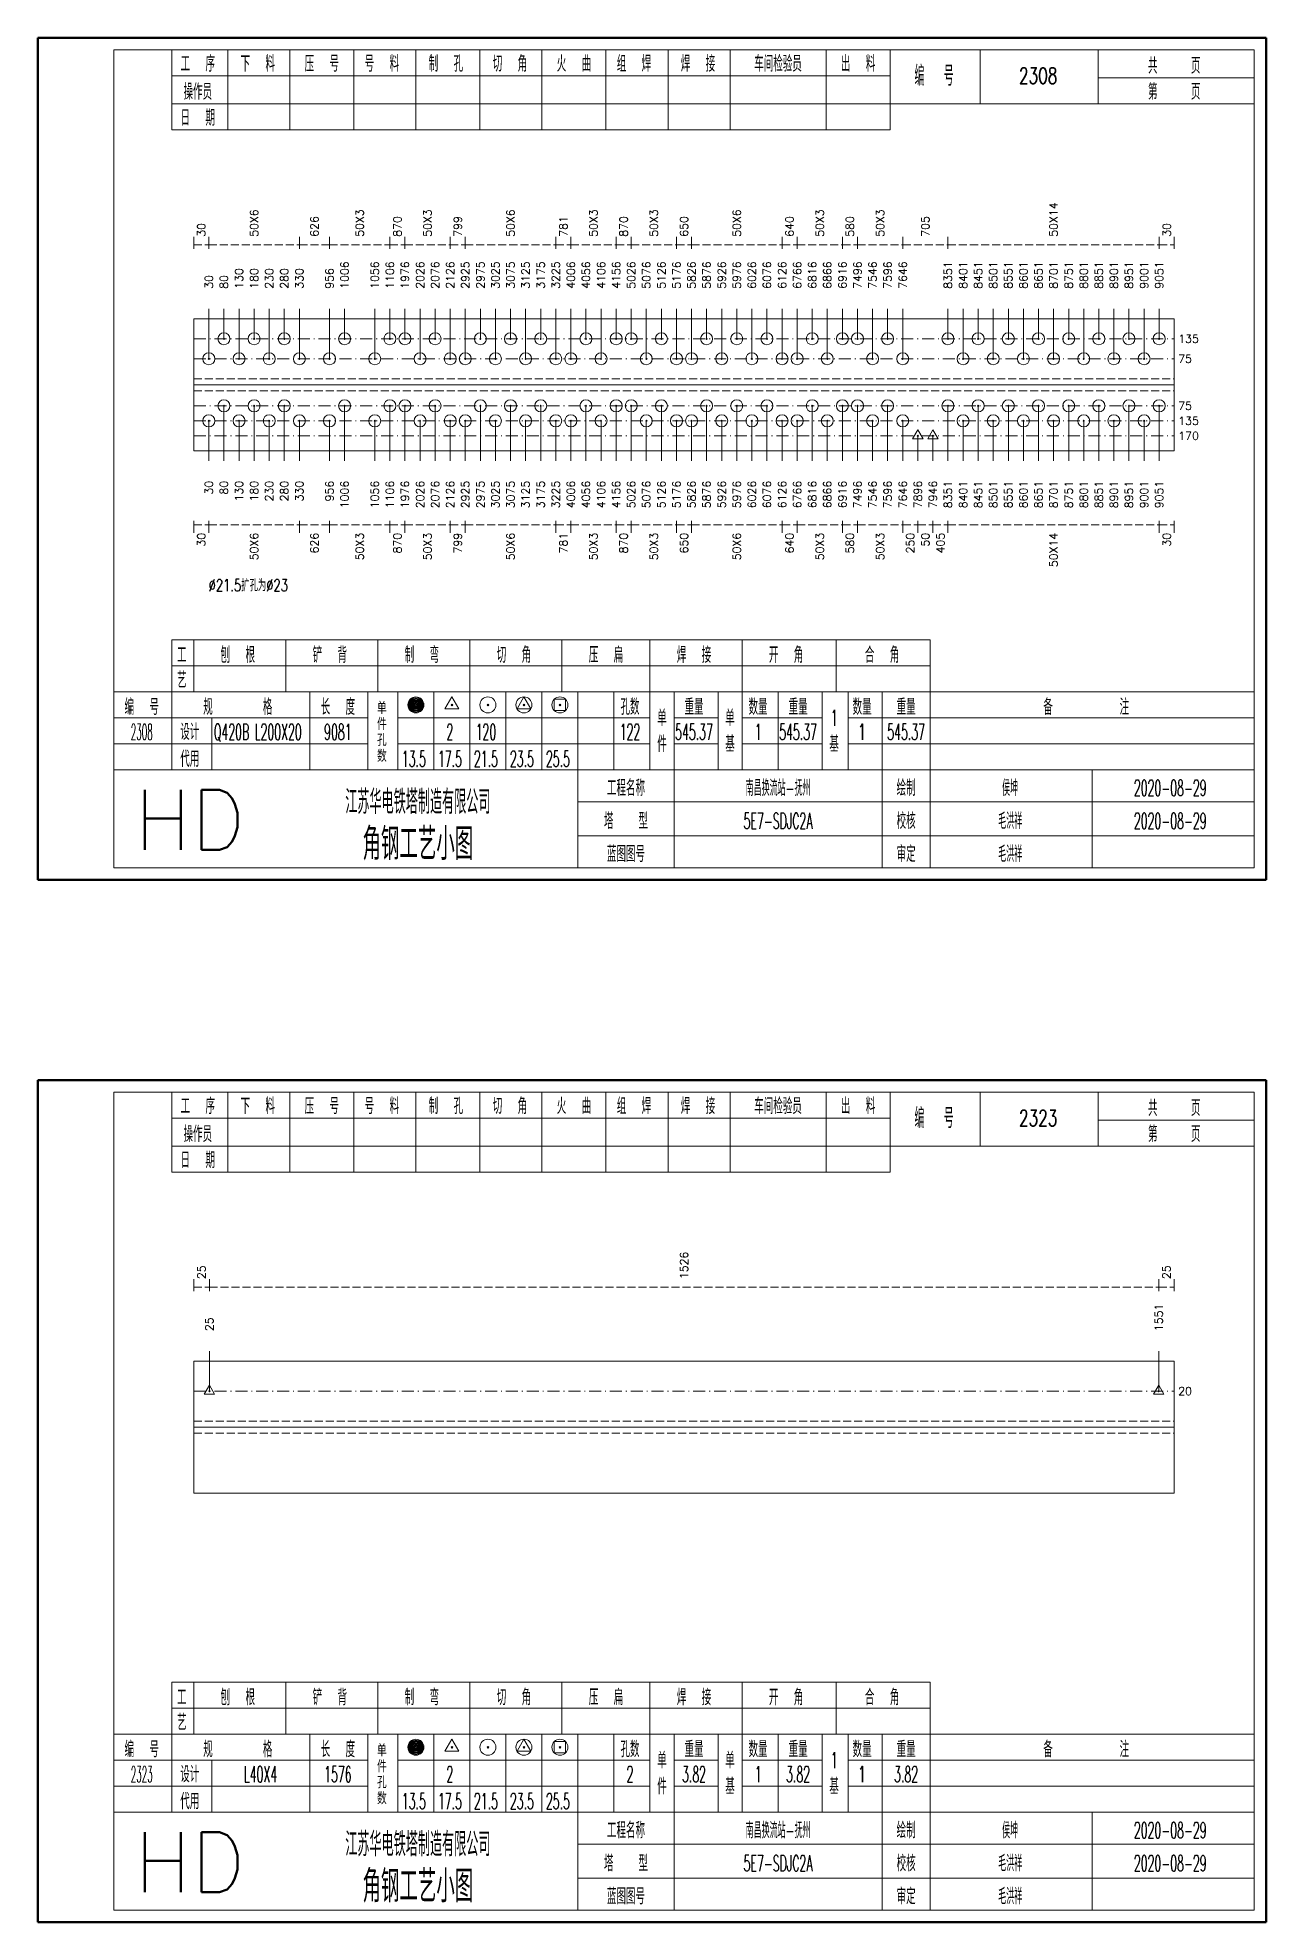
# Model space of a CAD drawing. Extents: x 0 to 5305, y 0 to 1513.
# Drawn here: x 1785 to 2092, y 260.5 to 731.5 of the extents above; entities that cross this region are included whole.
import ezdxf
from ezdxf.enums import TextEntityAlignment as Align

# ---------------------------------------------------------------- set-up
doc = ezdxf.new("R2010")
doc.units = 0
doc.header["$MEASUREMENT"] = 0
doc.linetypes.add('一点画线', pattern=[5.2, 3, -1, 0.2, -1])
doc.linetypes.add('虚线', pattern=[2.75, 2, -0.75])
doc.layers.get('0').update_dxf_attribs({"linetype": 'CONTINUOUS', "lineweight": 25})
doc.layers.add('1', color=7, linetype='CONTINUOUS', lineweight=25)
doc.layers.add('4', color=7, linetype='CONTINUOUS', lineweight=25)
doc.styles.get("Standard").update_dxf_attribs({"font": 'simplex.shx', "width": 0.7, "height": 3, "bigfont": 'gbhzfs.shx'})

msp = doc.modelspace()

# ---------------------------------------------------------------- linework, layer by layer
at = {"color": 8, "linetype": 'Continuous', "lineweight": 9}
for p, q in [((1824, 678.75), (1824, 681.75)), ((1827.77, 678.75), (1827.77, 681.75)), ((1827.77, 678.75), (1827.77, 681.75)), ((1850.38, 678.75), (1850.38, 681.75)), ((1850.38, 678.75), (1850.38, 681.75)), ((1857.92, 678.75), (1857.92, 681.75)), ((1857.92, 678.75), (1857.92, 681.75)), ((1873, 678.75), (1873, 681.75)), ((1873, 678.75), (1873, 681.75)), ((1876.77, 678.75), (1876.77, 681.75)), ((1876.77, 678.75), (1876.77, 681.75)), ((1888.08, 678.75), (1888.08, 681.75)), ((1888.08, 678.75), (1888.08, 681.75)), ((1891.85, 678.75), (1891.85, 681.75)), ((1891.85, 678.75), (1891.85, 681.75)), ((1914.46, 678.75), (1914.46, 681.75)), ((1914.46, 678.75), (1914.46, 681.75)), ((1918.23, 678.75), (1918.23, 681.75)), ((1918.23, 678.75), (1918.23, 681.75)), ((1929.54, 678.75), (1929.54, 681.75)), ((1929.54, 678.75), (1929.54, 681.75)), ((1933.31, 678.75), (1933.31, 681.75)), ((1933.31, 678.75), (1933.31, 681.75)), ((1944.62, 678.75), (1944.62, 681.75)), ((1944.62, 678.75), (1944.62, 681.75)), ((1948.38, 678.75), (1948.38, 681.75)), ((1948.38, 678.75), (1948.38, 681.75)), ((1971, 678.75), (1971, 681.75)), ((1971, 678.75), (1971, 681.75)), ((1974.77, 678.75), (1974.77, 681.75)), ((1974.77, 678.75), (1974.77, 681.75)), ((1986.08, 678.75), (1986.08, 681.75)), ((1986.08, 678.75), (1986.08, 681.75)), ((1989.85, 678.75), (1989.85, 681.75)), ((1989.85, 678.75), (1989.85, 681.75)), ((2001.15, 678.75), (2001.15, 681.75)), ((2001.15, 678.75), (2001.15, 681.75)), ((2012.46, 678.75), (2012.46, 681.75)), ((2012.46, 678.75), (2012.46, 681.75)), ((2065.23, 678.75), (2065.23, 681.75)), ((2065.23, 678.75), (2065.23, 681.75)), ((2069, 678.75), (2069, 681.75)), ((1824, 610.75), (1824, 607.75)), ((1827.77, 610.75), (1827.77, 607.75)), ((1827.77, 610.75), (1827.77, 607.75)), ((1850.38, 610.75), (1850.38, 607.75)), ((1850.38, 610.75), (1850.38, 607.75)), ((1857.92, 610.75), (1857.92, 607.75)), ((1857.92, 610.75), (1857.92, 607.75)), ((1873, 610.75), (1873, 607.75)), ((1873, 610.75), (1873, 607.75)), ((1876.77, 610.75), (1876.77, 607.75)), ((1876.77, 610.75), (1876.77, 607.75)), ((1888.08, 610.75), (1888.08, 607.75)), ((1888.08, 610.75), (1888.08, 607.75)), ((1891.85, 610.75), (1891.85, 607.75)), ((1891.85, 610.75), (1891.85, 607.75)), ((1914.46, 610.75), (1914.46, 607.75)), ((1914.46, 610.75), (1914.46, 607.75)), ((1918.23, 610.75), (1918.23, 607.75)), ((1918.23, 610.75), (1918.23, 607.75)), ((1929.54, 610.75), (1929.54, 607.75)), ((1929.54, 610.75), (1929.54, 607.75)), ((1933.31, 610.75), (1933.31, 607.75)), ((1933.31, 610.75), (1933.31, 607.75)), ((1944.62, 610.75), (1944.62, 607.75)), ((1944.62, 610.75), (1944.62, 607.75)), ((1948.38, 610.75), (1948.38, 607.75)), ((1948.38, 610.75), (1948.38, 607.75)), ((1971, 610.75), (1971, 607.75)), ((1971, 610.75), (1971, 607.75)), ((1974.77, 610.75), (1974.77, 607.75)), ((1974.77, 610.75), (1974.77, 607.75)), ((1986.08, 610.75), (1986.08, 607.75)), ((1986.08, 610.75), (1986.08, 607.75)), ((1989.85, 610.75), (1989.85, 607.75)), ((1989.85, 610.75), (1989.85, 607.75)), ((2001.15, 610.75), (2001.15, 607.75)), ((2001.15, 610.75), (2001.15, 607.75)), ((2004.92, 610.75), (2004.92, 607.75)), ((2004.92, 610.75), (2004.92, 607.75)), ((2008.69, 610.75), (2008.69, 607.75)), ((2008.69, 610.75), (2008.69, 607.75)), ((2012.46, 610.75), (2012.46, 607.75)), ((2012.46, 610.75), (2012.46, 607.75)), ((2065.23, 610.75), (2065.23, 607.75)), ((2065.23, 610.75), (2065.23, 607.75)), ((2069, 610.75), (2069, 607.75)), ((1824, 418.25), (1824, 421.25)), ((1827.89, 418.25), (1827.89, 421.25)), ((1827.89, 418.25), (1827.89, 421.25)), ((2065.11, 418.25), (2065.11, 421.25)), ((2065.11, 418.25), (2065.11, 421.25)), ((2069, 418.25), (2069, 421.25))]:
    msp.add_line(p, q, dxfattribs=at)
at = {"color": 8, "linetype": '虚线', "lineweight": 9}
for p, q in [((1824, 679.75), (1827.77, 679.75)), ((1827.77, 679.75), (1850.38, 679.75)), ((1850.38, 679.75), (1857.92, 679.75)), ((1857.92, 679.75), (1873, 679.75)), ((1873, 679.75), (1876.77, 679.75)), ((1876.77, 679.75), (1888.08, 679.75)), ((1888.08, 679.75), (1891.85, 679.75)), ((1891.85, 679.75), (1914.46, 679.75)), ((1914.46, 679.75), (1918.23, 679.75)), ((1918.23, 679.75), (1929.54, 679.75)), ((1929.54, 679.75), (1933.31, 679.75)), ((1933.31, 679.75), (1944.62, 679.75)), ((1944.62, 679.75), (1948.38, 679.75)), ((1948.38, 679.75), (1971, 679.75)), ((1971, 679.75), (1974.77, 679.75)), ((1974.77, 679.75), (1986.08, 679.75)), ((1986.08, 679.75), (1989.85, 679.75)), ((1989.85, 679.75), (2001.15, 679.75)), ((2001.15, 679.75), (2012.46, 679.75)), ((2012.46, 679.75), (2065.23, 679.75)), ((2065.23, 679.75), (2069, 679.75)), ((1824, 609.75), (1827.77, 609.75)), ((1827.77, 609.75), (1850.38, 609.75)), ((1850.38, 609.75), (1857.92, 609.75)), ((1857.92, 609.75), (1873, 609.75)), ((1873, 609.75), (1876.77, 609.75)), ((1876.77, 609.75), (1888.08, 609.75)), ((1888.08, 609.75), (1891.85, 609.75)), ((1891.85, 609.75), (1914.46, 609.75)), ((1914.46, 609.75), (1918.23, 609.75)), ((1918.23, 609.75), (1929.54, 609.75)), ((1929.54, 609.75), (1933.31, 609.75)), ((1933.31, 609.75), (1944.62, 609.75)), ((1944.62, 609.75), (1948.38, 609.75)), ((1948.38, 609.75), (1971, 609.75)), ((1971, 609.75), (1974.77, 609.75)), ((1974.77, 609.75), (1986.08, 609.75)), ((1986.08, 609.75), (1989.85, 609.75)), ((1989.85, 609.75), (2001.15, 609.75)), ((2001.15, 609.75), (2004.92, 609.75)), ((2004.92, 609.75), (2008.69, 609.75)), ((2008.69, 609.75), (2012.46, 609.75)), ((2012.46, 609.75), (2065.23, 609.75)), ((2065.23, 609.75), (2069, 609.75)), ((1824, 419.25), (1827.89, 419.25)), ((1827.89, 419.25), (2065.11, 419.25)), ((2065.11, 419.25), (2069, 419.25))]:
    msp.add_line(p, q, dxfattribs=at)
at = {"color": 7, "linetype": 'Continuous', "lineweight": 18}
for p, q in [((1824, 661.25), (1824, 628.25)), ((1824, 661.25), (2069, 661.25)), ((2069, 661.25), (2069, 628.25)), ((1824, 644.75), (2069, 644.75)), ((1824, 400.75), (1824, 367.75)), ((1824, 400.75), (2069, 400.75)), ((2069, 400.75), (2069, 367.75)), ((1824, 384.25), (2069, 384.25))]:
    msp.add_line(p, q, dxfattribs=at)
at = {"color": 7, "linetype": 'Continuous', "lineweight": 13}
for p, q in [((1827.77, 651.25), (1827.77, 663.75)), ((1831.54, 656.25), (1831.54, 663.75)), ((1835.31, 651.25), (1835.31, 663.75)), ((1839.08, 656.25), (1839.08, 663.75)), ((1842.85, 651.25), (1842.85, 663.75)), ((1846.62, 656.25), (1846.62, 663.75)), ((1850.38, 651.25), (1850.38, 663.75)), ((1857.92, 651.25), (1857.92, 663.75)), ((1861.69, 656.25), (1861.69, 663.75)), ((1869.23, 651.25), (1869.23, 663.75)), ((1873, 656.25), (1873, 663.75)), ((1876.77, 656.25), (1876.77, 663.75)), ((1880.54, 651.25), (1880.54, 663.75)), ((1884.31, 656.25), (1884.31, 663.75)), ((1888.08, 651.25), (1888.08, 663.75)), ((1891.85, 651.25), (1891.85, 663.75)), ((1895.62, 656.25), (1895.62, 663.75)), ((1899.38, 651.25), (1899.38, 663.75)), ((1903.15, 656.25), (1903.15, 663.75)), ((1906.92, 651.25), (1906.92, 663.75)), ((1910.69, 656.25), (1910.69, 663.75)), ((1914.46, 651.25), (1914.46, 663.75)), ((1918.23, 651.25), (1918.23, 663.75)), ((1922, 656.25), (1922, 663.75)), ((1925.77, 651.25), (1925.77, 663.75)), ((1929.54, 656.25), (1929.54, 663.75)), ((1933.31, 656.25), (1933.31, 663.75)), ((1937.08, 651.25), (1937.08, 663.75)), ((1940.85, 656.25), (1940.85, 663.75)), ((1944.62, 651.25), (1944.62, 663.75)), ((1948.38, 651.25), (1948.38, 663.75)), ((1952.15, 656.25), (1952.15, 663.75)), ((1955.92, 651.25), (1955.92, 663.75)), ((1959.69, 656.25), (1959.69, 663.75)), ((1963.46, 651.25), (1963.46, 663.75)), ((1967.23, 656.25), (1967.23, 663.75)), ((1971, 651.25), (1971, 663.75)), ((1974.77, 651.25), (1974.77, 663.75)), ((1978.54, 656.25), (1978.54, 663.75)), ((1982.31, 651.25), (1982.31, 663.75)), ((1986.08, 656.25), (1986.08, 663.75)), ((1989.85, 656.25), (1989.85, 663.75)), ((1993.62, 651.25), (1993.62, 663.75)), ((1997.38, 656.25), (1997.38, 663.75)), ((2001.15, 651.25), (2001.15, 663.75)), ((2012.46, 656.25), (2012.46, 663.75)), ((2016.23, 651.25), (2016.23, 663.75)), ((2020, 656.25), (2020, 663.75)), ((2023.77, 651.25), (2023.77, 663.75)), ((2027.54, 656.25), (2027.54, 663.75)), ((2031.31, 651.25), (2031.31, 663.75)), ((2035.08, 656.25), (2035.08, 663.75)), ((2038.85, 651.25), (2038.85, 663.75)), ((2042.62, 656.25), (2042.62, 663.75)), ((2046.38, 651.25), (2046.38, 663.75)), ((2050.15, 656.25), (2050.15, 663.75)), ((2053.92, 651.25), (2053.92, 663.75)), ((2057.69, 656.25), (2057.69, 663.75)), ((2061.46, 651.25), (2061.46, 663.75)), ((2065.23, 656.25), (2065.23, 663.75)), ((1831.39, 656.1), (1831.69, 656.4)), ((1831.69, 656.1), (1831.39, 656.4)), ((1838.93, 656.1), (1839.23, 656.4)), ((1839.23, 656.1), (1838.93, 656.4)), ((1846.47, 656.1), (1846.77, 656.4)), ((1846.77, 656.1), (1846.47, 656.4)), ((1861.54, 656.1), (1861.84, 656.4)), ((1861.84, 656.1), (1861.54, 656.4)), ((1872.85, 656.1), (1873.15, 656.4)), ((1873.15, 656.1), (1872.85, 656.4)), ((1876.62, 656.1), (1876.92, 656.4)), ((1876.92, 656.1), (1876.62, 656.4)), ((1884.16, 656.1), (1884.46, 656.4)), ((1884.46, 656.1), (1884.16, 656.4)), ((1895.47, 656.1), (1895.77, 656.4)), ((1895.77, 656.1), (1895.47, 656.4)), ((1903, 656.1), (1903.3, 656.4)), ((1903.3, 656.1), (1903, 656.4)), ((1910.54, 656.1), (1910.84, 656.4)), ((1910.84, 656.1), (1910.54, 656.4)), ((1921.85, 656.1), (1922.15, 656.4)), ((1922.15, 656.1), (1921.85, 656.4)), ((1929.39, 656.1), (1929.69, 656.4)), ((1929.69, 656.1), (1929.39, 656.4)), ((1933.16, 656.1), (1933.46, 656.4)), ((1933.46, 656.1), (1933.16, 656.4)), ((1940.7, 656.1), (1941, 656.4)), ((1941, 656.1), (1940.7, 656.4)), ((1952, 656.1), (1952.3, 656.4)), ((1952.3, 656.1), (1952, 656.4)), ((1959.54, 656.1), (1959.84, 656.4)), ((1959.84, 656.1), (1959.54, 656.4)), ((1967.08, 656.1), (1967.38, 656.4)), ((1967.38, 656.1), (1967.08, 656.4)), ((1978.39, 656.1), (1978.69, 656.4)), ((1978.69, 656.1), (1978.39, 656.4)), ((1985.93, 656.1), (1986.23, 656.4)), ((1986.23, 656.1), (1985.93, 656.4)), ((1989.7, 656.1), (1990, 656.4)), ((1990, 656.1), (1989.7, 656.4)), ((1997.23, 656.1), (1997.53, 656.4)), ((1997.53, 656.1), (1997.23, 656.4)), ((2012.31, 656.1), (2012.61, 656.4)), ((2012.61, 656.1), (2012.31, 656.4)), ((2019.85, 656.1), (2020.15, 656.4)), ((2020.15, 656.1), (2019.85, 656.4)), ((2027.39, 656.1), (2027.69, 656.4)), ((2027.69, 656.1), (2027.39, 656.4)), ((2034.93, 656.1), (2035.23, 656.4)), ((2035.23, 656.1), (2034.93, 656.4)), ((2042.47, 656.1), (2042.77, 656.4)), ((2042.77, 656.1), (2042.47, 656.4)), ((2050, 656.1), (2050.3, 656.4)), ((2050.3, 656.1), (2050, 656.4)), ((2057.54, 656.1), (2057.84, 656.4)), ((2057.84, 656.1), (2057.54, 656.4)), ((2065.08, 656.1), (2065.38, 656.4)), ((2065.38, 656.1), (2065.08, 656.4)), ((1827.62, 651.1), (1827.92, 651.4)), ((1827.92, 651.1), (1827.62, 651.4)), ((1835.16, 651.1), (1835.46, 651.4)), ((1835.46, 651.1), (1835.16, 651.4)), ((1842.7, 651.1), (1843, 651.4)), ((1843, 651.1), (1842.7, 651.4)), ((1850.23, 651.1), (1850.53, 651.4)), ((1850.53, 651.1), (1850.23, 651.4)), ((1857.77, 651.1), (1858.07, 651.4)), ((1858.07, 651.1), (1857.77, 651.4)), ((1869.08, 651.1), (1869.38, 651.4)), ((1869.38, 651.1), (1869.08, 651.4)), ((1880.39, 651.1), (1880.69, 651.4)), ((1880.69, 651.1), (1880.39, 651.4)), ((1887.93, 651.1), (1888.23, 651.4)), ((1888.23, 651.1), (1887.93, 651.4)), ((1891.7, 651.1), (1892, 651.4)), ((1892, 651.1), (1891.7, 651.4)), ((1899.23, 651.1), (1899.53, 651.4)), ((1899.53, 651.1), (1899.23, 651.4)), ((1906.77, 651.1), (1907.07, 651.4)), ((1907.07, 651.1), (1906.77, 651.4)), ((1914.31, 651.1), (1914.61, 651.4)), ((1914.61, 651.1), (1914.31, 651.4)), ((1918.08, 651.1), (1918.38, 651.4)), ((1918.38, 651.1), (1918.08, 651.4)), ((1925.62, 651.1), (1925.92, 651.4)), ((1925.92, 651.1), (1925.62, 651.4)), ((1936.93, 651.1), (1937.23, 651.4)), ((1937.23, 651.1), (1936.93, 651.4)), ((1944.47, 651.1), (1944.77, 651.4)), ((1944.77, 651.1), (1944.47, 651.4)), ((1948.23, 651.1), (1948.53, 651.4)), ((1948.53, 651.1), (1948.23, 651.4)), ((1955.77, 651.1), (1956.07, 651.4)), ((1956.07, 651.1), (1955.77, 651.4)), ((1963.31, 651.1), (1963.61, 651.4)), ((1963.61, 651.1), (1963.31, 651.4)), ((1970.85, 651.1), (1971.15, 651.4)), ((1971.15, 651.1), (1970.85, 651.4)), ((1974.62, 651.1), (1974.92, 651.4)), ((1974.92, 651.1), (1974.62, 651.4)), ((1982.16, 651.1), (1982.46, 651.4)), ((1982.46, 651.1), (1982.16, 651.4)), ((1993.47, 651.1), (1993.77, 651.4)), ((1993.77, 651.1), (1993.47, 651.4)), ((2001, 651.1), (2001.3, 651.4)), ((2001.3, 651.1), (2001, 651.4)), ((2016.08, 651.1), (2016.38, 651.4)), ((2016.38, 651.1), (2016.08, 651.4)), ((2023.62, 651.1), (2023.92, 651.4)), ((2023.92, 651.1), (2023.62, 651.4)), ((2031.16, 651.1), (2031.46, 651.4)), ((2031.46, 651.1), (2031.16, 651.4)), ((2038.7, 651.1), (2039, 651.4)), ((2039, 651.1), (2038.7, 651.4)), ((2046.23, 651.1), (2046.53, 651.4)), ((2046.53, 651.1), (2046.23, 651.4)), ((2053.77, 651.1), (2054.07, 651.4)), ((2054.07, 651.1), (2053.77, 651.4)), ((2061.31, 651.1), (2061.61, 651.4)), ((2061.61, 651.1), (2061.31, 651.4)), ((1831.54, 639.5), (1831.54, 625.75)), ((1839.08, 639.5), (1839.08, 625.75)), ((1846.62, 639.5), (1846.62, 625.75)), ((1861.69, 639.5), (1861.69, 625.75)), ((1873, 639.5), (1873, 625.75)), ((1876.77, 639.5), (1876.77, 625.75)), ((1884.31, 639.5), (1884.31, 625.75)), ((1895.62, 639.5), (1895.62, 625.75)), ((1903.15, 639.5), (1903.15, 625.75)), ((1910.69, 639.5), (1910.69, 625.75)), ((1922, 639.5), (1922, 625.75)), ((1929.54, 639.5), (1929.54, 625.75)), ((1933.31, 639.5), (1933.31, 625.75)), ((1940.85, 639.5), (1940.85, 625.75)), ((1952.15, 639.5), (1952.15, 625.75)), ((1959.69, 639.5), (1959.69, 625.75)), ((1967.23, 639.5), (1967.23, 625.75)), ((1978.54, 639.5), (1978.54, 625.75)), ((1986.08, 639.5), (1986.08, 625.75)), ((1989.85, 639.5), (1989.85, 625.75)), ((1997.38, 639.5), (1997.38, 625.75)), ((2012.46, 639.5), (2012.46, 625.75)), ((2020, 639.5), (2020, 625.75)), ((2027.54, 639.5), (2027.54, 625.75)), ((2035.08, 639.5), (2035.08, 625.75)), ((2042.62, 639.5), (2042.62, 625.75)), ((2050.15, 639.5), (2050.15, 625.75)), ((2057.69, 639.5), (2057.69, 625.75)), ((2065.23, 639.5), (2065.23, 625.75)), ((1827.77, 635.75), (1827.77, 625.75)), ((1835.31, 635.75), (1835.31, 625.75)), ((1842.85, 635.75), (1842.85, 625.75)), ((1850.38, 635.75), (1850.38, 625.75)), ((1857.92, 635.75), (1857.92, 625.75)), ((1869.23, 635.75), (1869.23, 625.75)), ((1880.54, 635.75), (1880.54, 625.75)), ((1888.08, 635.75), (1888.08, 625.75)), ((1891.85, 635.75), (1891.85, 625.75)), ((1899.38, 635.75), (1899.38, 625.75)), ((1906.92, 635.75), (1906.92, 625.75)), ((1914.46, 635.75), (1914.46, 625.75)), ((1918.23, 635.75), (1918.23, 625.75)), ((1925.77, 635.75), (1925.77, 625.75)), ((1937.08, 635.75), (1937.08, 625.75)), ((1944.62, 635.75), (1944.62, 625.75)), ((1948.38, 635.75), (1948.38, 625.75)), ((1955.92, 635.75), (1955.92, 625.75)), ((1963.46, 635.75), (1963.46, 625.75)), ((1971, 635.75), (1971, 625.75)), ((1974.77, 635.75), (1974.77, 625.75)), ((1982.31, 635.75), (1982.31, 625.75)), ((1993.62, 635.75), (1993.62, 625.75)), ((2001.15, 635.75), (2001.15, 625.75)), ((2004.92, 632), (2004.92, 625.75)), ((2008.69, 632), (2008.69, 625.75)), ((2016.23, 635.75), (2016.23, 625.75)), ((2023.77, 635.75), (2023.77, 625.75)), ((2031.31, 635.75), (2031.31, 625.75)), ((2038.85, 635.75), (2038.85, 625.75)), ((2046.38, 635.75), (2046.38, 625.75)), ((2053.92, 635.75), (2053.92, 625.75)), ((2061.46, 635.75), (2061.46, 625.75)), ((1827.89, 393.25), (1827.89, 403.25)), ((2065.11, 393.25), (2065.11, 403.25)), ((1827.89, 394.75), (1826.59, 392.5)), ((1826.59, 392.5), (1829.19, 392.5)), ((1827.74, 393.1), (1828.04, 393.4)), ((1828.04, 393.1), (1827.74, 393.4)), ((1829.19, 392.5), (1827.89, 394.75)), ((2065.11, 394.75), (2063.81, 392.5)), ((2063.81, 392.5), (2066.41, 392.5)), ((2064.96, 393.1), (2065.26, 393.4)), ((2065.26, 393.1), (2064.96, 393.4)), ((2066.41, 392.5), (2065.11, 394.75))]:
    msp.add_line(p, q, dxfattribs=at)
at = {"color": 3, "linetype": '一点画线', "lineweight": 13}
for p, q in [((1824, 656.25), (2069, 656.25)), ((1824, 651.25), (2069, 651.25)), ((1824, 639.5), (2069, 639.5)), ((1824, 635.75), (2069, 635.75)), ((1824, 632), (2069, 632)), ((1824, 393.25), (2069, 393.25))]:
    msp.add_line(p, q, dxfattribs=at)
at = {"color": 1, "linetype": '虚线', "lineweight": 18}
for p, q in [((1824, 646.25), (2069, 646.25)), ((1824, 643.25), (2069, 643.25)), ((1824, 385.75), (2069, 385.75)), ((1824, 382.75), (2069, 382.75))]:
    msp.add_line(p, q, dxfattribs=at)
at = {"color": 7, "linetype": 'Continuous', "lineweight": 13}
for centre in [(1831.54, 656.25), (1839.08, 656.25), (1846.62, 656.25), (1861.69, 656.25), (1873, 656.25), (1876.77, 656.25), (1884.31, 656.25), (1895.62, 656.25), (1903.15, 656.25), (1910.69, 656.25), (1922, 656.25), (1929.54, 656.25), (1933.31, 656.25), (1940.85, 656.25), (1952.15, 656.25), (1959.69, 656.25), (1967.23, 656.25), (1978.54, 656.25), (1986.08, 656.25), (1989.85, 656.25), (1997.38, 656.25), (2012.46, 656.25), (2020, 656.25), (2027.54, 656.25), (2035.08, 656.25), (2042.62, 656.25), (2050.15, 656.25), (2057.69, 656.25), (2065.23, 656.25), (1827.77, 651.25), (1835.31, 651.25), (1842.85, 651.25), (1850.38, 651.25), (1857.92, 651.25), (1869.23, 651.25), (1880.54, 651.25), (1888.08, 651.25), (1891.85, 651.25), (1899.38, 651.25), (1906.92, 651.25), (1914.46, 651.25), (1918.23, 651.25), (1925.77, 651.25), (1937.08, 651.25), (1944.62, 651.25), (1948.38, 651.25), (1955.92, 651.25), (1963.46, 651.25), (1971, 651.25), (1974.77, 651.25), (1982.31, 651.25), (1993.62, 651.25), (2001.15, 651.25), (2016.23, 651.25), (2023.77, 651.25), (2031.31, 651.25), (2038.85, 651.25), (2046.38, 651.25), (2053.92, 651.25), (2061.46, 651.25)]:
    msp.add_circle(centre, 1.5, dxfattribs=at)
at = {"layer": '1', "color": 7, "linetype": 'Continuous', "lineweight": 13}
for p, q in [((1827.62, 635.6), (1827.92, 635.9)), ((1827.92, 635.6), (1827.62, 635.9)), ((1831.39, 639.35), (1831.69, 639.65)), ((1831.69, 639.35), (1831.39, 639.65)), ((1835.16, 635.6), (1835.46, 635.9)), ((1835.46, 635.6), (1835.16, 635.9)), ((1838.93, 639.35), (1839.23, 639.65)), ((1839.23, 639.35), (1838.93, 639.65)), ((1842.7, 635.6), (1843, 635.9)), ((1843, 635.6), (1842.7, 635.9)), ((1846.47, 639.35), (1846.77, 639.65)), ((1846.77, 639.35), (1846.47, 639.65)), ((1850.23, 635.6), (1850.53, 635.9)), ((1850.53, 635.6), (1850.23, 635.9)), ((1857.77, 635.6), (1858.07, 635.9)), ((1858.07, 635.6), (1857.77, 635.9)), ((1861.54, 639.35), (1861.84, 639.65)), ((1861.84, 639.35), (1861.54, 639.65)), ((1869.08, 635.6), (1869.38, 635.9)), ((1869.38, 635.6), (1869.08, 635.9)), ((1872.85, 639.35), (1873.15, 639.65)), ((1873.15, 639.35), (1872.85, 639.65)), ((1876.62, 639.35), (1876.92, 639.65)), ((1876.92, 639.35), (1876.62, 639.65)), ((1880.39, 635.6), (1880.69, 635.9)), ((1880.69, 635.6), (1880.39, 635.9)), ((1884.16, 639.35), (1884.46, 639.65)), ((1884.46, 639.35), (1884.16, 639.65)), ((1887.93, 635.6), (1888.23, 635.9)), ((1888.23, 635.6), (1887.93, 635.9)), ((1891.7, 635.6), (1892, 635.9)), ((1892, 635.6), (1891.7, 635.9)), ((1895.47, 639.35), (1895.77, 639.65)), ((1895.77, 639.35), (1895.47, 639.65)), ((1899.23, 635.6), (1899.53, 635.9)), ((1899.53, 635.6), (1899.23, 635.9)), ((1903, 639.35), (1903.3, 639.65)), ((1903.3, 639.35), (1903, 639.65)), ((1906.77, 635.6), (1907.07, 635.9)), ((1907.07, 635.6), (1906.77, 635.9)), ((1910.54, 639.35), (1910.84, 639.65)), ((1910.84, 639.35), (1910.54, 639.65)), ((1914.31, 635.6), (1914.61, 635.9)), ((1914.61, 635.6), (1914.31, 635.9)), ((1918.08, 635.6), (1918.38, 635.9)), ((1918.38, 635.6), (1918.08, 635.9)), ((1921.85, 639.35), (1922.15, 639.65)), ((1922.15, 639.35), (1921.85, 639.65)), ((1925.62, 635.6), (1925.92, 635.9)), ((1925.92, 635.6), (1925.62, 635.9)), ((1929.39, 639.35), (1929.69, 639.65)), ((1929.69, 639.35), (1929.39, 639.65)), ((1933.16, 639.35), (1933.46, 639.65)), ((1933.46, 639.35), (1933.16, 639.65)), ((1936.93, 635.6), (1937.23, 635.9)), ((1937.23, 635.6), (1936.93, 635.9)), ((1940.7, 639.35), (1941, 639.65)), ((1941, 639.35), (1940.7, 639.65)), ((1944.47, 635.6), (1944.77, 635.9)), ((1944.77, 635.6), (1944.47, 635.9)), ((1948.23, 635.6), (1948.53, 635.9)), ((1948.53, 635.6), (1948.23, 635.9)), ((1952, 639.35), (1952.3, 639.65)), ((1952.3, 639.35), (1952, 639.65)), ((1955.77, 635.6), (1956.07, 635.9)), ((1956.07, 635.6), (1955.77, 635.9)), ((1959.54, 639.35), (1959.84, 639.65)), ((1959.84, 639.35), (1959.54, 639.65)), ((1963.31, 635.6), (1963.61, 635.9)), ((1963.61, 635.6), (1963.31, 635.9)), ((1967.08, 639.35), (1967.38, 639.65)), ((1967.38, 639.35), (1967.08, 639.65)), ((1970.85, 635.6), (1971.15, 635.9)), ((1971.15, 635.6), (1970.85, 635.9)), ((1974.62, 635.6), (1974.92, 635.9)), ((1974.92, 635.6), (1974.62, 635.9)), ((1978.39, 639.35), (1978.69, 639.65)), ((1978.69, 639.35), (1978.39, 639.65)), ((1982.16, 635.6), (1982.46, 635.9)), ((1982.46, 635.6), (1982.16, 635.9)), ((1985.93, 639.35), (1986.23, 639.65)), ((1986.23, 639.35), (1985.93, 639.65)), ((1989.7, 639.35), (1990, 639.65)), ((1990, 639.35), (1989.7, 639.65)), ((1993.47, 635.6), (1993.77, 635.9)), ((1993.77, 635.6), (1993.47, 635.9)), ((1997.23, 639.35), (1997.53, 639.65)), ((1997.53, 639.35), (1997.23, 639.65)), ((2001, 635.6), (2001.3, 635.9)), ((2001.3, 635.6), (2001, 635.9)), ((2012.31, 639.35), (2012.61, 639.65)), ((2012.61, 639.35), (2012.31, 639.65)), ((2016.08, 635.6), (2016.38, 635.9)), ((2016.38, 635.6), (2016.08, 635.9)), ((2019.85, 639.35), (2020.15, 639.65)), ((2020.15, 639.35), (2019.85, 639.65)), ((2023.62, 635.6), (2023.92, 635.9)), ((2023.92, 635.6), (2023.62, 635.9)), ((2027.39, 639.35), (2027.69, 639.65)), ((2027.69, 639.35), (2027.39, 639.65)), ((2031.16, 635.6), (2031.46, 635.9)), ((2031.46, 635.6), (2031.16, 635.9)), ((2034.93, 639.35), (2035.23, 639.65)), ((2035.23, 639.35), (2034.93, 639.65)), ((2038.7, 635.6), (2039, 635.9)), ((2039, 635.6), (2038.7, 635.9)), ((2042.47, 639.35), (2042.77, 639.65)), ((2042.77, 639.35), (2042.47, 639.65)), ((2046.23, 635.6), (2046.53, 635.9)), ((2046.53, 635.6), (2046.23, 635.9)), ((2050, 639.35), (2050.3, 639.65)), ((2050.3, 639.35), (2050, 639.65)), ((2053.77, 635.6), (2054.07, 635.9)), ((2054.07, 635.6), (2053.77, 635.9)), ((2057.54, 639.35), (2057.84, 639.65)), ((2057.84, 639.35), (2057.54, 639.65)), ((2061.31, 635.6), (2061.61, 635.9)), ((2061.61, 635.6), (2061.31, 635.9)), ((2065.08, 639.35), (2065.38, 639.65)), ((2065.38, 639.35), (2065.08, 639.65)), ((2004.92, 633.5), (2003.62, 631.25)), ((2003.62, 631.25), (2006.22, 631.25)), ((2004.77, 631.85), (2005.07, 632.15)), ((2005.07, 631.85), (2004.77, 632.15)), ((2006.22, 631.25), (2004.92, 633.5)), ((2008.69, 633.5), (2007.39, 631.25)), ((2007.39, 631.25), (2009.99, 631.25)), ((2008.54, 631.85), (2008.84, 632.15)), ((2008.84, 631.85), (2008.54, 632.15)), ((2009.99, 631.25), (2008.69, 633.5))]:
    msp.add_line(p, q, dxfattribs=at)
at = {"layer": '1', "color": 7, "linetype": 'Continuous', "lineweight": 18}
for p, q in [((1824, 628.25), (2069, 628.25)), ((1824, 367.75), (2069, 367.75))]:
    msp.add_line(p, q, dxfattribs=at)
at = {"layer": '1', "color": 7, "linetype": 'Continuous', "lineweight": 13}
for centre in [(1831.54, 639.5), (1839.08, 639.5), (1846.62, 639.5), (1861.69, 639.5), (1873, 639.5), (1876.77, 639.5), (1884.31, 639.5), (1895.62, 639.5), (1903.15, 639.5), (1910.69, 639.5), (1922, 639.5), (1929.54, 639.5), (1933.31, 639.5), (1940.85, 639.5), (1952.15, 639.5), (1959.69, 639.5), (1967.23, 639.5), (1978.54, 639.5), (1986.08, 639.5), (1989.85, 639.5), (1997.38, 639.5), (2012.46, 639.5), (2020, 639.5), (2027.54, 639.5), (2035.08, 639.5), (2042.62, 639.5), (2050.15, 639.5), (2057.69, 639.5), (2065.23, 639.5), (1827.77, 635.75), (1835.31, 635.75), (1842.85, 635.75), (1850.38, 635.75), (1857.92, 635.75), (1869.23, 635.75), (1880.54, 635.75), (1888.08, 635.75), (1891.85, 635.75), (1899.38, 635.75), (1906.92, 635.75), (1914.46, 635.75), (1918.23, 635.75), (1925.77, 635.75), (1937.08, 635.75), (1944.62, 635.75), (1948.38, 635.75), (1955.92, 635.75), (1963.46, 635.75), (1971, 635.75), (1974.77, 635.75), (1982.31, 635.75), (1993.62, 635.75), (2001.15, 635.75), (2016.23, 635.75), (2023.77, 635.75), (2031.31, 635.75), (2038.85, 635.75), (2046.38, 635.75), (2053.92, 635.75), (2061.46, 635.75)]:
    msp.add_circle(centre, 1.5, dxfattribs=at)
at = {"layer": '4', "color": 1, "linetype": 'Continuous', "lineweight": 50}
for p, q in [((2092, 731.5), (1785, 731.5)), ((1785, 731.5), (1785, 521)), ((2092, 521), (2092, 731.5)), ((1785, 521), (2092, 521)), ((2092, 471), (1785, 471)), ((1785, 471), (1785, 260.5)), ((2092, 260.5), (2092, 471)), ((1785, 260.5), (2092, 260.5))]:
    msp.add_line(p, q, dxfattribs=at)
at = {"layer": '4', "color": 1, "linetype": 'Continuous', "lineweight": 18}
for p, q in [((2089, 728.5), (1804, 728.5)), ((1804, 728.5), (1804, 524)), ((1818.5, 728.5), (1818.5, 708.5)), ((1832.5, 728.5), (1832.5, 708.5)), ((1848, 728.5), (1848, 708.5)), ((1864, 728.5), (1864, 708.5)), ((1879.5, 728.5), (1879.5, 708.5)), ((1895.5, 728.5), (1895.5, 708.5)), ((1911, 728.5), (1911, 708.5)), ((1927, 728.5), (1927, 708.5)), ((1942.5, 728.5), (1942.5, 708.5)), ((1958, 728.5), (1958, 708.5)), ((1982, 728.5), (1982, 708.5)), ((1998, 728.5), (1998, 708.5)), ((2020.5, 728.5), (2020.5, 715)), ((2050, 728.5), (2050, 715)), ((2089, 524), (2089, 728.5)), ((1818.5, 722), (1998, 722)), ((2050, 721.5), (2089, 721.5)), ((1818.5, 715), (2089, 715)), ((1818.5, 708.5), (1998, 708.5)), ((1818.5, 581), (2008, 581)), ((1818.5, 581), (1818.5, 568)), ((1824, 581), (1824, 568)), ((1847, 581), (1847, 568)), ((1870, 581), (1870, 568)), ((1893, 581), (1893, 568)), ((1916, 581), (1916, 568)), ((1938, 581), (1938, 568)), ((1961, 581), (1961, 568)), ((1984.5, 581), (1984.5, 568)), ((2008, 581), (2008, 568)), ((1818.5, 574.5), (2008, 574.5)), ((1804, 568), (2089, 568)), ((1818.5, 568), (1818.5, 548.5)), ((1853, 568), (1853, 548.5)), ((1867.5, 568), (1867.5, 548.5)), ((1875, 568), (1875, 548.5)), ((1884, 568), (1884, 548.5)), ((1893, 568), (1893, 548.5)), ((1902, 568), (1902, 548.5)), ((1911, 568), (1911, 548.5)), ((1920, 568), (1920, 548.5)), ((1929, 568), (1929, 548.5)), ((1938, 568), (1938, 548.5)), ((1944, 568), (1944, 548.5)), ((1955, 568), (1955, 548.5)), ((1961, 568), (1961, 548.5)), ((1970, 568), (1970, 548.5)), ((1981, 568), (1981, 548.5)), ((1987.5, 568), (1987.5, 548.5)), ((1996, 568), (1996, 548.5)), ((2008, 568), (2008, 548.5)), ((1804, 561.5), (1867.5, 561.5)), ((1828.5, 561.5), (1828.5, 548.5)), ((1875, 561.5), (1938, 561.5)), ((1944, 561.5), (1955, 561.5)), ((1961, 561.5), (1981, 561.5)), ((1987.5, 561.5), (2089, 561.5)), ((1804, 555), (1867.5, 555)), ((1875, 555), (1938, 555)), ((1944, 555), (1955, 555)), ((1961, 555), (1981, 555)), ((1987.5, 555), (2089, 555)), ((1804, 548.5), (2089, 548.5)), ((1920, 548.5), (1920, 524)), ((1944, 548.5), (1944, 524)), ((1996, 548.5), (1996, 524)), ((2008, 548.5), (2008, 524)), ((2048.5, 548.5), (2048.5, 524)), ((1920, 540.5), (2089, 540.5)), ((1920, 532), (2089, 532)), ((1804, 524), (2089, 524)), ((2089, 468), (1804, 468)), ((1804, 468), (1804, 263.5)), ((1818.5, 468), (1818.5, 448)), ((1832.5, 468), (1832.5, 448)), ((1848, 468), (1848, 448)), ((1864, 468), (1864, 448)), ((1879.5, 468), (1879.5, 448)), ((1895.5, 468), (1895.5, 448)), ((1911, 468), (1911, 448)), ((1927, 468), (1927, 448)), ((1942.5, 468), (1942.5, 448)), ((1958, 468), (1958, 448)), ((1982, 468), (1982, 448)), ((1998, 468), (1998, 448)), ((2020.5, 468), (2020.5, 454.5)), ((2050, 468), (2050, 454.5)), ((2089, 263.5), (2089, 468)), ((1818.5, 461.5), (1998, 461.5)), ((2050, 461), (2089, 461)), ((1818.5, 454.5), (2089, 454.5)), ((1818.5, 448), (1998, 448)), ((1818.5, 320.5), (2008, 320.5)), ((1818.5, 320.5), (1818.5, 307.5)), ((1824, 320.5), (1824, 307.5)), ((1847, 320.5), (1847, 307.5)), ((1870, 320.5), (1870, 307.5)), ((1893, 320.5), (1893, 307.5)), ((1916, 320.5), (1916, 307.5)), ((1938, 320.5), (1938, 307.5)), ((1961, 320.5), (1961, 307.5)), ((1984.5, 320.5), (1984.5, 307.5)), ((2008, 320.5), (2008, 307.5)), ((1818.5, 314), (2008, 314)), ((1804, 307.5), (2089, 307.5)), ((1818.5, 307.5), (1818.5, 288)), ((1853, 307.5), (1853, 288)), ((1867.5, 307.5), (1867.5, 288)), ((1875, 307.5), (1875, 288)), ((1884, 307.5), (1884, 288)), ((1893, 307.5), (1893, 288)), ((1902, 307.5), (1902, 288)), ((1911, 307.5), (1911, 288)), ((1920, 307.5), (1920, 288)), ((1929, 307.5), (1929, 288)), ((1938, 307.5), (1938, 288)), ((1944, 307.5), (1944, 288)), ((1955, 307.5), (1955, 288)), ((1961, 307.5), (1961, 288)), ((1970, 307.5), (1970, 288)), ((1981, 307.5), (1981, 288)), ((1987.5, 307.5), (1987.5, 288)), ((1996, 307.5), (1996, 288)), ((2008, 307.5), (2008, 288)), ((1804, 301), (1867.5, 301)), ((1828.5, 301), (1828.5, 288)), ((1875, 301), (1938, 301)), ((1944, 301), (1955, 301)), ((1961, 301), (1981, 301)), ((1987.5, 301), (2089, 301)), ((1804, 294.5), (1867.5, 294.5)), ((1875, 294.5), (1938, 294.5)), ((1944, 294.5), (1955, 294.5)), ((1961, 294.5), (1981, 294.5)), ((1987.5, 294.5), (2089, 294.5)), ((1804, 288), (2089, 288)), ((1920, 288), (1920, 263.5)), ((1944, 288), (1944, 263.5)), ((1996, 288), (1996, 263.5)), ((2008, 288), (2008, 263.5)), ((2048.5, 288), (2048.5, 263.5)), ((1920, 280), (2089, 280)), ((1920, 271.5), (2089, 271.5)), ((1804, 263.5), (2089, 263.5))]:
    msp.add_line(p, q, dxfattribs=at)
at = {"layer": '4', "color": 7, "linetype": 'Continuous', "lineweight": 13}
for p, q in [((1888.5, 566.75), (1886.77, 563.75)), ((1890.23, 563.75), (1888.5, 566.75)), ((1906.5, 566.75), (1904.77, 563.75)), ((1908.23, 563.75), (1906.5, 566.75)), ((1914.09, 563.34), (1914.09, 566.16)), ((1914.09, 566.16), (1916.91, 566.16)), ((1916.91, 566.16), (1916.91, 563.34)), ((1886.77, 563.75), (1890.23, 563.75)), ((1888.3, 564.55), (1888.7, 564.95)), ((1888.7, 564.55), (1888.3, 564.95)), ((1897.3, 564.55), (1897.7, 564.95)), ((1897.7, 564.55), (1897.3, 564.95)), ((1904.77, 563.75), (1908.23, 563.75)), ((1906.3, 564.55), (1906.7, 564.95)), ((1906.7, 564.55), (1906.3, 564.95)), ((1916.91, 563.34), (1914.09, 563.34)), ((1915.3, 564.55), (1915.7, 564.95)), ((1915.7, 564.55), (1915.3, 564.95)), ((1888.5, 306.25), (1886.77, 303.25)), ((1890.23, 303.25), (1888.5, 306.25)), ((1906.5, 306.25), (1904.77, 303.25)), ((1908.23, 303.25), (1906.5, 306.25)), ((1886.77, 303.25), (1890.23, 303.25)), ((1888.3, 304.05), (1888.7, 304.45)), ((1888.7, 304.05), (1888.3, 304.45)), ((1897.3, 304.05), (1897.7, 304.45)), ((1897.7, 304.05), (1897.3, 304.45)), ((1904.77, 303.25), (1908.23, 303.25)), ((1906.3, 304.05), (1906.7, 304.45)), ((1906.7, 304.05), (1906.3, 304.45)), ((1914.09, 302.84), (1914.09, 305.66)), ((1914.09, 305.66), (1916.91, 305.66)), ((1916.91, 302.84), (1914.09, 302.84)), ((1915.3, 304.05), (1915.7, 304.45)), ((1915.7, 304.05), (1915.3, 304.45)), ((1916.91, 305.66), (1916.91, 302.84))]:
    msp.add_line(p, q, dxfattribs=at)
for centre, radius in [((1879.5, 564.75), 2), ((1879.5, 564.75), 1.8), ((1879.5, 564.75), 1.6), ((1879.5, 564.75), 1.4), ((1879.5, 564.75), 1.2), ((1879.5, 564.75), 1), ((1879.5, 564.75), 0.8), ((1879.5, 564.75), 0.6), ((1897.5, 564.75), 2), ((1906.5, 564.75), 2), ((1915.5, 564.75), 2), ((1879.5, 564.75), 0.4), ((1879.5, 564.75), 0.2), ((1879.5, 304.25), 2), ((1897.5, 304.25), 2), ((1906.5, 304.25), 2), ((1915.5, 304.25), 2), ((1879.5, 304.25), 1.8), ((1879.5, 304.25), 1.6), ((1879.5, 304.25), 1.4), ((1879.5, 304.25), 1.2), ((1879.5, 304.25), 1), ((1879.5, 304.25), 0.8), ((1879.5, 304.25), 0.6), ((1879.5, 304.25), 0.4), ((1879.5, 304.25), 0.2)]:
    msp.add_circle(centre, radius, dxfattribs=at)

# ---------------------------------------------------------------- texts
at = {"color": 8, "linetype": 'Continuous', "lineweight": 9}
for s, p in [('50X6', (1839.08, 681.75)), ('50X3', (1865.46, 681.75)), ('50X3', (1882.42, 681.75)), ('50X6', (1903.15, 681.75)), ('50X3', (1923.88, 681.75)), ('50X3', (1938.96, 681.75)), ('50X6', (1959.69, 681.75)), ('50X3', (1980.42, 681.75)), ('50X3', (1995.5, 681.75)), ('50X14', (2038.85, 681.75)), ('30', (1825.88, 681.75)), ('626', (1854.15, 681.75)), ('870', (1874.88, 681.75)), ('799', (1889.96, 681.75)), ('781', (1916.35, 681.75)), ('870', (1931.42, 681.75)), ('650', (1946.5, 681.75)), ('640', (1972.88, 681.75)), ('580', (1987.96, 681.75)), ('705', (2006.81, 681.75)), ('30', (2067.12, 681.75)), ('25', (1825.94, 421.25)), ('1526', (1946.5, 421.25)), ('25', (2067.06, 421.25))]:
    msp.add_text(s, height=2, rotation=90, dxfattribs=at).set_placement(p, align=Align.MIDDLE_LEFT)
at = {"color": 7, "linetype": 'Continuous', "lineweight": 13}
for s, p in [('130', (1835.31, 668.75)), ('180', (1839.08, 668.75)), ('230', (1842.85, 668.75)), ('280', (1846.62, 668.75)), ('330', (1850.38, 668.75)), ('956', (1857.92, 668.75)), ('1006', (1861.69, 668.75)), ('1056', (1869.23, 668.75)), ('1106', (1873, 668.75)), ('1976', (1876.77, 668.75)), ('2026', (1880.54, 668.75)), ('2076', (1884.31, 668.75)), ('2126', (1888.08, 668.75)), ('2925', (1891.85, 668.75)), ('2975', (1895.62, 668.75)), ('3025', (1899.38, 668.75)), ('3075', (1903.15, 668.75)), ('3125', (1906.92, 668.75)), ('3175', (1910.69, 668.75)), ('3225', (1914.46, 668.75)), ('4006', (1918.23, 668.75)), ('4056', (1922, 668.75)), ('4106', (1925.77, 668.75)), ('4156', (1929.54, 668.75)), ('5026', (1933.31, 668.75)), ('5076', (1937.08, 668.75)), ('5126', (1940.85, 668.75)), ('5176', (1944.62, 668.75)), ('5826', (1948.38, 668.75)), ('5876', (1952.15, 668.75)), ('5926', (1955.92, 668.75)), ('5976', (1959.69, 668.75)), ('6026', (1963.46, 668.75)), ('6076', (1967.23, 668.75)), ('6126', (1971, 668.75)), ('6766', (1974.77, 668.75)), ('6816', (1978.54, 668.75)), ('6866', (1982.31, 668.75)), ('6916', (1986.08, 668.75)), ('7496', (1989.85, 668.75)), ('7546', (1993.62, 668.75)), ('7596', (1997.38, 668.75)), ('7646', (2001.15, 668.75)), ('8351', (2012.46, 668.75)), ('8401', (2016.23, 668.75)), ('8451', (2020, 668.75)), ('8501', (2023.77, 668.75)), ('8551', (2027.54, 668.75)), ('8601', (2031.31, 668.75)), ('8651', (2035.08, 668.75)), ('8701', (2038.85, 668.75)), ('8751', (2042.62, 668.75)), ('8801', (2046.38, 668.75)), ('8851', (2050.15, 668.75)), ('8901', (2053.92, 668.75)), ('8951', (2057.69, 668.75)), ('9001', (2061.46, 668.75)), ('9051', (2065.23, 668.75)), ('30', (1827.77, 668.75)), ('80', (1831.54, 668.75)), ('25', (1827.89, 408.25)), ('1551', (2065.11, 408.25))]:
    msp.add_text(s, height=2, rotation=90, dxfattribs=at).set_placement(p, align=Align.MIDDLE_LEFT)
for s, p in [('135', (2070, 656.25)), ('75', (2070, 651.25)), ('75', (2070, 639.5)), ('135', (2070, 635.75)), ('170', (2070, 632)), ('20', (2070, 393.25))]:
    msp.add_text(s, height=2, dxfattribs=at).set_placement(p, align=Align.MIDDLE_LEFT)
at = {"color": 8, "linetype": 'Continuous', "lineweight": 9}
for s, p in [('30', (1825.88, 607.75)), ('50X6', (1839.08, 607.75)), ('626', (1854.15, 607.75)), ('50X3', (1865.46, 607.75)), ('870', (1874.88, 607.75)), ('50X3', (1882.42, 607.75)), ('799', (1889.96, 607.75)), ('50X6', (1903.15, 607.75)), ('781', (1916.35, 607.75)), ('50X3', (1923.88, 607.75)), ('870', (1931.42, 607.75)), ('50X3', (1938.96, 607.75)), ('650', (1946.5, 607.75)), ('50X6', (1959.69, 607.75)), ('640', (1972.88, 607.75)), ('50X3', (1980.42, 607.75)), ('580', (1987.96, 607.75)), ('50X3', (1995.5, 607.75)), ('250', (2003.04, 607.75)), ('50', (2006.81, 607.75)), ('405', (2010.58, 607.75)), ('50X14', (2038.85, 607.75)), ('30', (2067.12, 607.75))]:
    msp.add_text(s, height=2, rotation=90, dxfattribs=at).set_placement(p, align=Align.MIDDLE_RIGHT)
at = {"color": 0, "linetype": 'Continuous', "insert": (1827.73, 596.15), "char_height": 3, "width": 77.4687, "attachment_point": 1}
msp.add_mtext('∅21.5扩孔为∅23', dxfattribs=at)
at = {"layer": '1', "color": 7, "linetype": 'Continuous', "lineweight": 13}
for s, p in [('30', (1827.77, 620.75)), ('80', (1831.54, 620.75)), ('130', (1835.31, 620.75)), ('180', (1839.08, 620.75)), ('230', (1842.85, 620.75)), ('280', (1846.62, 620.75)), ('330', (1850.38, 620.75)), ('956', (1857.92, 620.75)), ('1006', (1861.69, 620.75)), ('1056', (1869.23, 620.75)), ('1106', (1873, 620.75)), ('1976', (1876.77, 620.75)), ('2026', (1880.54, 620.75)), ('2076', (1884.31, 620.75)), ('2126', (1888.08, 620.75)), ('2925', (1891.85, 620.75)), ('2975', (1895.62, 620.75)), ('3025', (1899.38, 620.75)), ('3075', (1903.15, 620.75)), ('3125', (1906.92, 620.75)), ('3175', (1910.69, 620.75)), ('3225', (1914.46, 620.75)), ('4006', (1918.23, 620.75)), ('4056', (1922, 620.75)), ('4106', (1925.77, 620.75)), ('4156', (1929.54, 620.75)), ('5026', (1933.31, 620.75)), ('5076', (1937.08, 620.75)), ('5126', (1940.85, 620.75)), ('5176', (1944.62, 620.75)), ('5826', (1948.38, 620.75)), ('5876', (1952.15, 620.75)), ('5926', (1955.92, 620.75)), ('5976', (1959.69, 620.75)), ('6026', (1963.46, 620.75)), ('6076', (1967.23, 620.75)), ('6126', (1971, 620.75)), ('6766', (1974.77, 620.75)), ('6816', (1978.54, 620.75)), ('6866', (1982.31, 620.75)), ('6916', (1986.08, 620.75)), ('7496', (1989.85, 620.75)), ('7546', (1993.62, 620.75)), ('7596', (1997.38, 620.75)), ('7646', (2001.15, 620.75)), ('7896', (2004.92, 620.75)), ('7946', (2008.69, 620.75)), ('8351', (2012.46, 620.75)), ('8401', (2016.23, 620.75)), ('8451', (2020, 620.75)), ('8501', (2023.77, 620.75)), ('8551', (2027.54, 620.75)), ('8601', (2031.31, 620.75)), ('8651', (2035.08, 620.75)), ('8701', (2038.85, 620.75)), ('8751', (2042.62, 620.75)), ('8801', (2046.38, 620.75)), ('8851', (2050.15, 620.75)), ('8901', (2053.92, 620.75)), ('8951', (2057.69, 620.75)), ('9001', (2061.46, 620.75)), ('9051', (2065.23, 620.75))]:
    msp.add_text(s, height=2, rotation=90, dxfattribs=at).set_placement(p, align=Align.MIDDLE_RIGHT)
at = {"layer": '4', "color": 1, "linetype": 'Continuous', "lineweight": 13}
for s, height, width, p in [('工  序', 4, 0.7, (1825, 725)), ('下  料', 4, 0.7, (1840, 725)), ('压  号', 4, 0.7, (1856, 725)), ('号  料', 4, 0.7, (1871, 725)), ('制  孔', 4, 0.7, (1887, 725)), ('切  角', 4, 0.7, (1903, 725)), ('火  曲', 4, 0.7, (1919, 725)), ('组  焊', 4, 0.7, (1934, 725)), ('焊  接', 4, 0.7, (1950, 725)), ('车间检验员', 4, 0.7, (1970, 725)), ('出  料', 4, 0.7, (1990, 725)), ('共    页', 4, 0.7, (2069, 724.5)), ('编  号', 5, 0.7, (2009, 722)), ('2308', 4, 0.7, (2035, 722)), ('操作员', 4, 0.7, (1825, 718)), ('第    页', 4, 0.7, (2069, 718)), ('日  期', 4, 0.7, (1825, 711.5)), ('刨  根', 4, 0.7, (1835, 577.25)), ('铲  背', 4, 0.7, (1858, 577.25)), ('制  弯', 4, 0.7, (1881, 577.25)), ('切  角', 4, 0.7, (1904, 577.25)), ('压  扁', 4, 0.7, (1927, 577.25)), ('焊  接', 4, 0.7, (1949, 577.25)), ('开  角', 4, 0.7, (1972, 577.25)), ('合  角', 4, 0.7, (1996, 577.25)), ('工', 4, 0.7, (1821, 577.25)), ('艺', 4, 0.7, (1821, 571)), ('编  号', 4, 0.7, (1811, 564.25)), ('规      格', 4, 0.7, (1835, 564.25)), ('长  度', 4, 0.7, (1860, 564.25)), ('孔数', 4, 0.7, (1933, 564.25)), ('重量', 4, 0.7, (1949, 564.25)), ('数量', 4, 0.7, (1965, 564.25)), ('重量', 4, 0.7, (1975, 564.25)), ('数量', 4, 0.7, (1991, 564.25)), ('重量', 4, 0.7, (2002, 564.25)), ('备        注', 4, 0.7, (2047, 564.25)), ('单', 4, 0.7, (1941, 561.5)), ('单', 4, 0.7, (1958, 561.5)), ('1', 4, 0.5, (1984, 561.5)), ('2308', 4, 0.4, (1811, 558)), ('设计', 4, 0.7, (1823, 558)), ('Q420B L200X20', 4, 0.5, (1840, 558)), ('9081', 4, 0.5, (1860, 558)), ('2', 4, 0.5, (1888, 558)), ('120', 4, 0.5, (1897, 558)), ('122', 4, 0.5, (1933, 558)), ('件', 4, 0.7, (1941, 555)), ('545.37', 4, 0.5, (1949, 558)), ('基', 4, 0.7, (1958, 555)), ('1', 4, 0.5, (1965, 558)), ('545.37', 4, 0.5, (1975, 558)), ('基', 4, 0.7, (1984, 555)), ('1', 4, 0.7, (1991, 558)), ('545.37', 4, 0.5, (2002, 558)), ('代用', 4, 0.7, (1823, 551.25)), ('13.5', 4, 0.5, (1879, 551.25)), ('17.5', 4, 0.5, (1888, 551.25)), ('21.5', 4, 0.5, (1897, 551.25)), ('23.5', 4, 0.5, (1906, 551.25)), ('25.5', 4, 0.5, (1915, 551.25)), ('工程名称', 4, 0.7, (1932, 544)), ('南昌换流站-抚州', 4, 0.5, (1970, 544)), ('绘制', 4, 0.7, (2002, 544)), ('侯坤', 4, 0.5, (2028, 544)), ('江苏华电铁塔制造有限公司', 6, 0.7, (1880, 540.5)), ('2020-08-29', 4, 0.5, (2068, 544)), ('塔   型', 4, 0.7, (1932, 535.75)), ('5E7-SDJC2A', 4, 0.5, (1970, 535.75)), ('校核', 4, 0.7, (2002, 535.75)), ('毛洪祥', 4, 0.5, (2028, 535.75)), ('2020-08-29', 4, 0.5, (2068, 535.75)), ('角钢工艺小图', 8, 0.8, (1880, 530)), ('蓝图图号', 4, 0.7, (1932, 527.5)), ('审定', 4, 0.7, (2002, 527.5)), ('毛洪祥', 4, 0.5, (2028, 527.5)), ('工  序', 4, 0.7, (1825, 464.5)), ('下  料', 4, 0.7, (1840, 464.5)), ('压  号', 4, 0.7, (1856, 464.5)), ('号  料', 4, 0.7, (1871, 464.5)), ('制  孔', 4, 0.7, (1887, 464.5)), ('切  角', 4, 0.7, (1903, 464.5)), ('火  曲', 4, 0.7, (1919, 464.5)), ('组  焊', 4, 0.7, (1934, 464.5)), ('焊  接', 4, 0.7, (1950, 464.5)), ('车间检验员', 4, 0.7, (1970, 464.5)), ('出  料', 4, 0.7, (1990, 464.5)), ('共    页', 4, 0.7, (2069, 464)), ('编  号', 5, 0.7, (2009, 461.5)), ('2323', 4, 0.7, (2035, 461.5)), ('操作员', 4, 0.7, (1825, 457.5)), ('第    页', 4, 0.7, (2069, 457.5)), ('日  期', 4, 0.7, (1825, 451)), ('工', 4, 0.7, (1821, 316.75)), ('刨  根', 4, 0.7, (1835, 316.75)), ('铲  背', 4, 0.7, (1858, 316.75)), ('制  弯', 4, 0.7, (1881, 316.75)), ('切  角', 4, 0.7, (1904, 316.75)), ('压  扁', 4, 0.7, (1927, 316.75)), ('焊  接', 4, 0.7, (1949, 316.75)), ('开  角', 4, 0.7, (1972, 316.75)), ('合  角', 4, 0.7, (1996, 316.75)), ('艺', 4, 0.7, (1821, 310.5)), ('编  号', 4, 0.7, (1811, 303.75)), ('规      格', 4, 0.7, (1835, 303.75)), ('长  度', 4, 0.7, (1860, 303.75)), ('孔数', 4, 0.7, (1933, 303.75)), ('数量', 4, 0.7, (1965, 303.75)), ('数量', 4, 0.7, (1991, 303.75)), ('备        注', 4, 0.7, (2047, 303.75)), ('单', 4, 0.7, (1941, 301)), ('重量', 4, 0.7, (1949, 303.75)), ('单', 4, 0.7, (1958, 301)), ('重量', 4, 0.7, (1975, 303.75)), ('1', 4, 0.5, (1984, 301)), ('重量', 4, 0.7, (2002, 303.75)), ('2323', 4, 0.4, (1811, 297.5)), ('设计', 4, 0.7, (1823, 297.5)), (' L40X4', 4, 0.5, (1840, 297.5)), ('1576', 4, 0.5, (1860, 297.5)), ('2', 4, 0.5, (1888, 297.5)), ('2', 4, 0.5, (1933, 297.5)), ('件', 4, 0.7, (1941, 294.5)), ('3.82', 4, 0.5, (1949, 297.5)), ('基', 4, 0.7, (1958, 294.5)), ('1', 4, 0.5, (1965, 297.5)), ('3.82', 4, 0.5, (1975, 297.5)), ('基', 4, 0.7, (1984, 294.5)), ('1', 4, 0.7, (1991, 297.5)), ('3.82', 4, 0.5, (2002, 297.5)), ('代用', 4, 0.7, (1823, 290.75)), ('13.5', 4, 0.5, (1879, 290.75)), ('17.5', 4, 0.5, (1888, 290.75)), ('21.5', 4, 0.5, (1897, 290.75)), ('23.5', 4, 0.5, (1906, 290.75)), ('25.5', 4, 0.5, (1915, 290.75)), ('江苏华电铁塔制造有限公司', 6, 0.7, (1880, 280)), ('工程名称', 4, 0.7, (1932, 283.5)), ('南昌换流站-抚州', 4, 0.5, (1970, 283.5)), ('绘制', 4, 0.7, (2002, 283.5)), ('侯坤', 4, 0.5, (2028, 283.5)), ('2020-08-29', 4, 0.5, (2068, 283.5)), ('角钢工艺小图', 8, 0.8, (1880, 269.5)), ('塔   型', 4, 0.7, (1932, 275.25)), ('5E7-SDJC2A', 4, 0.5, (1970, 275.25)), ('校核', 4, 0.7, (2002, 275.25)), ('毛洪祥', 4, 0.5, (2028, 275.25)), ('2020-08-29', 4, 0.5, (2068, 275.25)), ('蓝图图号', 4, 0.7, (1932, 267)), ('审定', 4, 0.7, (2002, 267)), ('毛洪祥', 4, 0.5, (2028, 267))]:
    msp.add_text(s, height=height, dxfattribs=dict(at, width=width)).set_placement(p, align=Align.MIDDLE_CENTER)
for s, height, p in [('单', 3, (1871, 564)), ('件', 3, (1871, 560)), ('孔', 3, (1871, 556)), ('数', 3, (1871, 552)), ('HD', 15, (1823, 536)), ('单', 3, (1871, 303.5)), ('件', 3, (1871, 299.5)), ('孔', 3, (1871, 295.5)), ('数', 3, (1871, 291.5)), ('HD', 15, (1823, 275.5))]:
    msp.add_text(s, height=height, dxfattribs=at).set_placement(p, align=Align.MIDDLE_CENTER)

doc.saveas('drawing.dxf')
